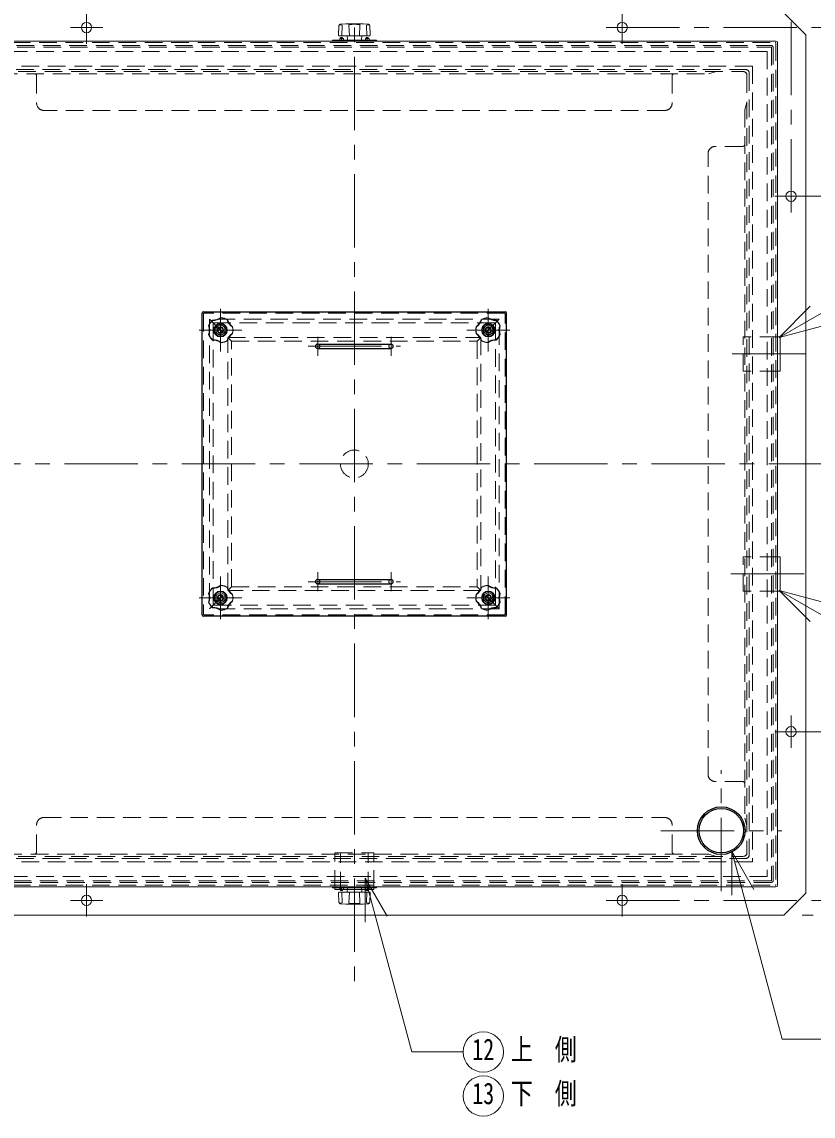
# Model space of a CAD drawing. Units: millimetres at full size, sheet at 1:20; details may follow other scales. Extents: x -4246 to 3854, y -2716 to 2904.
# Drawn here: x -649 to 430, y 665 to 2157 of the extents above; entities that cross this region are included whole.
import ezdxf
from ezdxf.enums import TextEntityAlignment as Align

# ---------------------------------------------------------------- set-up
doc = ezdxf.new("R2010")
doc.units = ezdxf.units.MM
doc.header["$LTSCALE"] = 20
doc.linetypes.add('CHAIN1', pattern=[8, 5, -1, 1, -1])
doc.linetypes.add('DASHED1', pattern=[1.8, 1.2, -0.6])
doc.layers.add('0-0', color=7, linetype='Continuous', lineweight=18)
doc.styles.add('ＭＳ ゴシック', font='')
doc.styles.get('ＭＳ ゴシック').set_extended_font_data('MS Gothic')

msp = doc.modelspace()

# ---------------------------------------------------------------- linework, layer by layer
at = {"layer": '0-0', "color": 4, "linetype": 'CHAIN1', "lineweight": 9}
for p, q in [((-560.6, 2126.83), (-560.6, 2628.83)), ((169.4, 2126.83), (169.4, 2628.83)), ((399.4, 1896.83), (399.4, 2553.83)), ((-195.6, 2268.83), (-195.6, 838.83)), ((-582.6, 2148.83), (-538.6, 2148.83)), ((147.4, 2148.83), (954.4, 2148.83)), ((377.4, 1918.83), (1029.4, 1918.83)), ((-378.1, 1765.53), (-378.1, 1707.13)), ((-13.1, 1765.53), (-13.1, 1707.13)), ((-348.9, 1736.33), (-407.3, 1736.33)), ((-42.3, 1736.33), (16.1, 1736.33)), ((-245.6, 1727.33), (-245.6, 1701.33)), ((-145.6, 1727.33), (-145.6, 1701.33)), ((-258.6, 1714.33), (-132.6, 1714.33)), ((419.4, 1703.83), (299.4, 1703.83)), ((-910.6, 1553.83), (519.4, 1553.83)), ((-245.6, 1380.33), (-245.6, 1406.33)), ((-145.6, 1380.33), (-145.6, 1406.33)), ((417.4, 1403.83), (299.4, 1403.83)), ((-378.1, 1400.53), (-378.1, 1342.13)), ((-258.6, 1393.33), (-132.6, 1393.33)), ((-13.1, 1342.13), (-13.1, 1400.53)), ((-348.9, 1371.33), (-407.3, 1371.33)), ((-42.3, 1371.33), (16.1, 1371.33)), ((399.4, 1166.83), (399.4, 1210.83)), ((377.4, 1188.83), (1029.4, 1188.83)), ((304.4, 971.33), (304.4, 1136.33)), ((221.9, 1053.83), (386.9, 1053.83)), ((-560.6, 936.83), (-560.6, 980.83)), ((169.4, 936.83), (169.4, 980.83)), ((-582.6, 958.83), (-538.6, 958.83)), ((147.4, 958.83), (954.4, 958.83)), ((1029.4, 938.83), (414.4, 938.83))]:
    msp.add_line(p, q, dxfattribs=at)
at = {"layer": '0-0', "color": 4, "lineweight": 9}
for p, q in [((389.4, 2168.83), (419.4, 2138.83)), ((419.4, 968.83), (419.4, 2138.83)), ((-222.1, 973.83), (-222.1, 975.83)), ((-215.6, 973.83), (-222.1, 973.83)), ((-175.6, 973.83), (-169.1, 973.83)), ((-169.1, 973.83), (-169.1, 975.83)), ((419.4, 968.83), (389.4, 938.83)), ((-780.6, 938.83), (389.4, 938.83))]:
    msp.add_line(p, q, dxfattribs=at)
at = {"layer": '0-0'}
for p, q in [((-217.07, 2138.34), (-216.64, 2151.49)), ((-207.37, 2153.81), (-214.75, 2153.42)), ((-212.54, 2137.83), (-212.05, 2152.37)), ((-206.84, 2153.83), (-184.37, 2153.83)), ((-202.46, 2137.83), (-202.94, 2152.37)), ((-188.75, 2137.83), (-188.26, 2152.37)), ((-183.84, 2153.81), (-176.46, 2153.42)), ((-178.67, 2137.83), (-179.15, 2152.37)), ((-174.14, 2138.34), (-174.56, 2151.49)), ((-216.57, 2137.83), (-174.64, 2137.83)), ((-210.6, 2133.83), (-215.6, 2133.83)), ((-215.6, 2133.83), (-215.6, 2131.83)), ((-213.1, 2133.83), (-213.1, 2131.83)), ((-211.6, 2133.83), (-211.6, 2135.34)), ((-210.6, 2133.83), (-210.6, 2131.83)), ((-205.14, 2132.29), (-205.6, 2137.83)), ((-186.06, 2132.29), (-185.6, 2137.83)), ((-180.6, 2133.83), (-175.6, 2133.83)), ((-180.6, 2133.83), (-180.6, 2131.83)), ((-179.6, 2133.83), (-179.6, 2135.34)), ((-178.1, 2133.83), (-178.1, 2131.83)), ((-175.6, 2133.83), (-175.6, 2131.83)), ((-770.1, 2130.33), (378.9, 2130.33)), ((-225.6, 2130.33), (-225.6, 2131.83)), ((-165.6, 2131.83), (-225.6, 2131.83)), ((-165.6, 2130.33), (-165.6, 2131.83)), ((380.9, 2128.33), (380.9, 979.33)), ((383.29, 1726.36), (576.8, 1838.09)), ((383.29, 1726.36), (425.72, 1768.79)), ((383.29, 1726.36), (441.25, 1741.89)), ((380.9, 1727.33), (384.4, 1727.33)), ((384.4, 1727.33), (384.4, 1680.33)), ((380.9, 1680.33), (384.4, 1680.33)), ((380.9, 1427.33), (384.4, 1427.33)), ((384.4, 1427.33), (384.4, 1380.33)), ((380.9, 1380.33), (384.4, 1380.33)), ((383.23, 1381.5), (425.65, 1339.07)), ((383.23, 1381.5), (441.18, 1365.97)), ((383.23, 1381.5), (554.26, 1282.75)), ((318.63, 1025.8), (318.63, 965.8)), ((318.63, 1025.8), (387.31, 769.5)), ((318.63, 1025.8), (348.63, 973.84)), ((-180.7, 989.05), (-180.7, 929.05)), ((-180.7, 989.05), (-150.7, 937.09)), ((-180.7, 989.05), (-117.22, 752.14)), ((-770.1, 977.33), (378.9, 977.33)), ((-225.6, 977.33), (-225.6, 975.83)), ((-165.6, 975.83), (-225.6, 975.83)), ((-216.57, 969.83), (-174.64, 969.83)), ((-215.6, 973.83), (-215.6, 975.83)), ((-205.27, 973.83), (-215.6, 973.83)), ((-213.1, 973.83), (-213.1, 975.83)), ((-212.54, 969.83), (-212.05, 955.28)), ((-211.6, 973.83), (-211.6, 972.32)), ((-210.6, 973.83), (-210.6, 975.83)), ((-205.14, 975.37), (-205.6, 969.83)), ((-202.46, 969.83), (-202.94, 955.28)), ((-188.75, 969.83), (-188.26, 955.28)), ((-186.06, 975.37), (-185.6, 969.83)), ((-180.6, 973.83), (-180.6, 975.83)), ((-179.6, 973.83), (-179.6, 972.32)), ((-178.67, 969.83), (-179.15, 955.28)), ((-178.1, 973.83), (-178.1, 975.83)), ((-165.6, 977.33), (-165.6, 975.83)), ((-217.07, 969.31), (-216.64, 956.16)), ((-174.14, 969.31), (-174.56, 956.16)), ((-207.37, 953.84), (-214.75, 954.23)), ((-206.84, 953.83), (-184.37, 953.83)), ((-183.84, 953.84), (-176.46, 954.23)), ((473.45, 769.5), (387.31, 769.5)), ((-47.46, 752.14), (-117.22, 752.14))]:
    msp.add_line(p, q, dxfattribs=at)
at = {"layer": '0-0', "color": 4, "linetype": 'DASHED1', "lineweight": 9}
for p, q in [((-769.1, 2128.33), (377.9, 2128.33)), ((-764.1, 2124.33), (372.9, 2124.33)), ((-763.1, 2122.33), (371.9, 2122.33)), ((372.9, 2121.33), (372.9, 986.33)), ((374.9, 2122.33), (374.9, 985.33)), ((378.9, 2127.33), (378.9, 980.33)), ((366.9, 2116.33), (-758.1, 2116.33)), ((366.9, 2116.33), (366.9, 991.33)), ((346.9, 2096.33), (-738.1, 2096.33)), ((-728.6, 2091.83), (337.4, 2091.83)), ((-725.6, 2088.83), (334.4, 2088.83)), ((297.4, 2088.83), (287.4, 2085.83)), ((346.9, 2096.33), (346.9, 1011.33)), ((-678.6, 2085.83), (287.4, 2085.83)), ((-628.6, 2082.83), (-628.6, 2045.83)), ((237.4, 2082.83), (237.4, 2045.83)), ((339.4, 2083.83), (339.4, 1023.83)), ((342.4, 2086.83), (342.4, 1020.83)), ((339.4, 2046.83), (336.4, 2036.83)), ((227.4, 2035.83), (-618.6, 2035.83)), ((336.4, 2036.83), (336.4, 1070.83)), ((333.4, 1986.83), (296.4, 1986.83)), ((286.4, 1130.83), (286.4, 1976.83)), ((-388.1, 1746.33), (-3.1, 1746.33)), ((-388.1, 1361.33), (-388.1, 1746.33)), ((-3.1, 1746.33), (-3.1, 1361.33)), ((-384.6, 1739.99), (-384.6, 1732.66)), ((-384.53, 1740.12), (-378.18, 1743.79)), ((-384.53, 1732.53), (-378.18, 1728.86)), ((-371.68, 1740.12), (-378.03, 1743.79)), ((-378.03, 1728.86), (-371.68, 1732.53)), ((-371.6, 1732.66), (-371.6, 1739.99)), ((-19.6, 1732.66), (-19.6, 1739.99)), ((-19.53, 1740.12), (-13.18, 1743.79)), ((-13.18, 1728.86), (-19.53, 1732.53)), ((-6.68, 1740.12), (-13.03, 1743.79)), ((-6.68, 1732.53), (-13.03, 1728.86)), ((-6.6, 1739.99), (-6.6, 1732.66)), ((-368.1, 1726.33), (-23.1, 1726.33)), ((-368.1, 1381.33), (-368.1, 1726.33)), ((-23.1, 1726.33), (-23.1, 1381.33)), ((334.4, 1680.33), (334.4, 1727.33)), ((380.9, 1727.33), (334.4, 1727.33)), ((380.9, 1680.33), (334.4, 1680.33)), ((380.9, 1427.33), (334.4, 1427.33)), ((334.4, 1380.33), (334.4, 1427.33)), ((-384.6, 1367.66), (-384.6, 1374.99)), ((-384.53, 1375.12), (-378.18, 1378.79)), ((-378.03, 1378.79), (-371.68, 1375.12)), ((-371.6, 1374.99), (-371.6, 1367.66)), ((-23.1, 1381.33), (-368.1, 1381.33)), ((-19.6, 1374.99), (-19.6, 1367.66)), ((-13.18, 1378.79), (-19.53, 1375.12)), ((-6.68, 1375.12), (-13.03, 1378.79)), ((-6.6, 1367.66), (-6.6, 1374.99)), ((380.9, 1380.33), (334.4, 1380.33)), ((-3.1, 1361.33), (-388.1, 1361.33)), ((-384.53, 1367.53), (-378.18, 1363.86)), ((-371.68, 1367.53), (-378.03, 1363.86)), ((-19.53, 1367.53), (-13.18, 1363.86)), ((-6.68, 1367.53), (-13.03, 1363.86)), ((333.4, 1120.83), (296.4, 1120.83)), ((-628.6, 1024.83), (-628.6, 1061.83)), ((-618.6, 1071.83), (227.4, 1071.83)), ((237.4, 1024.83), (237.4, 1061.83)), ((339.4, 1060.83), (336.4, 1070.83)), ((-728.6, 1015.83), (337.4, 1015.83)), ((-725.6, 1018.83), (334.4, 1018.83)), ((287.4, 1021.83), (-678.6, 1021.83)), ((-222.1, 975.83), (-222.1, 1023.83)), ((-222.1, 1023.83), (-169.1, 1023.83)), ((-214.6, 973.83), (-214.6, 1023.83)), ((-176.6, 973.83), (-176.6, 1023.83)), ((-169.1, 975.83), (-169.1, 1023.83)), ((297.4, 1018.83), (287.4, 1021.83)), ((346.9, 1011.33), (-738.1, 1011.33)), ((371.9, 985.33), (-763.1, 985.33)), ((366.9, 991.33), (-758.1, 991.33)), ((-769.1, 979.33), (377.9, 979.33)), ((372.9, 983.33), (-764.1, 983.33)), ((-205.27, 973.83), (-185.94, 973.83))]:
    msp.add_line(p, q, dxfattribs=at)
at = {"layer": '0-0', "color": 5, "lineweight": 25}
for p, q in [((-401.1, 1761.33), (9.9, 1761.33)), ((-403.1, 1348.33), (-403.1, 1759.33)), ((11.9, 1348.33), (11.9, 1759.33)), ((-245.6, 1717.33), (-145.6, 1717.33)), ((-245.6, 1711.33), (-145.6, 1711.33)), ((-245.6, 1396.33), (-145.6, 1396.33)), ((-245.6, 1390.33), (-145.6, 1390.33)), ((9.9, 1346.33), (-401.1, 1346.33))]:
    msp.add_line(p, q, dxfattribs=at)
at = {"layer": '0-0', "linetype": 'DASHED1'}
for p, q in [((-401.1, 1758.33), (-401.1, 1349.33)), ((8.9, 1759.33), (-400.1, 1759.33)), ((-393.1, 1751.33), (-363.1, 1721.33)), ((1.9, 1751.33), (-393.1, 1751.33)), ((-393.1, 1751.33), (-393.1, 1356.33)), ((1.9, 1751.33), (-28.1, 1721.33)), ((1.9, 1356.33), (1.9, 1751.33)), ((9.9, 1349.33), (9.9, 1758.33)), ((-363.1, 1721.33), (-28.1, 1721.33)), ((-363.1, 1386.33), (-363.1, 1721.33)), ((-28.1, 1721.33), (-28.1, 1386.33)), ((-393.1, 1356.33), (-363.1, 1386.33)), ((-363.1, 1386.33), (-28.1, 1386.33)), ((1.9, 1356.33), (-28.1, 1386.33)), ((8.9, 1348.33), (-400.1, 1348.33)), ((1.9, 1356.33), (-393.1, 1356.33))]:
    msp.add_line(p, q, dxfattribs=at)
at = {"layer": '0-0'}
for points in [[(-214.6, 2133.83), (-214.6, 2135.34), (-211.6, 2135.34)], [(-176.6, 2133.83), (-176.6, 2135.34), (-179.6, 2135.34)], [(-214.6, 973.83), (-214.6, 972.32), (-211.6, 972.32)], [(-185.94, 973.83), (-175.6, 973.83), (-175.6, 975.83)], [(-176.6, 973.83), (-176.6, 972.32), (-179.6, 972.32)]]:
    msp.add_lwpolyline(points, dxfattribs=at)
at = {"layer": '0-0', "color": 4, "lineweight": 9}
for centre, radius in [((-560.6, 2148.83), 7), ((169.4, 2148.83), 7), ((399.4, 1918.83), 7), ((-378.1, 1736.33), 9.2), ((-13.1, 1736.33), 9.2), ((-378.1, 1371.33), 9.2), ((-13.1, 1371.33), 9.2), ((399.4, 1188.83), 7), ((-560.6, 958.83), 7), ((169.4, 958.83), 7)]:
    msp.add_circle(centre, radius, dxfattribs=at)
at = {"layer": '0-0'}
for centre, radius in [((-378.1, 1736.33), 8.4), ((-13.1, 1736.33), 8.4), ((-378.1, 1371.33), 8.4), ((-13.1, 1371.33), 8.4), ((-19.96, 752.14), 27.5), ((-19.96, 692.14), 27.5)]:
    msp.add_circle(centre, radius, dxfattribs=at)
at = {"layer": '0-0', "color": 4, "linetype": 'DASHED1', "lineweight": 9}
for centre, radius in [((-378.1, 1736.33), 6.25), ((-378.1, 1736.33), 4.25), ((-378.1, 1736.33), 4), ((-378.1, 1736.33), 3.5), ((-13.1, 1736.33), 6.25), ((-13.1, 1736.33), 4.25), ((-13.1, 1736.33), 4), ((-13.1, 1736.33), 3.5), ((-195.6, 1553.83), 19), ((-378.1, 1371.33), 6.25), ((-378.1, 1371.33), 4.25), ((-378.1, 1371.33), 4), ((-378.1, 1371.33), 3.5), ((-13.1, 1371.33), 6.25), ((-13.1, 1371.33), 4.25), ((-13.1, 1371.33), 4), ((-13.1, 1371.33), 3.5)]:
    msp.add_circle(centre, radius, dxfattribs=at)
at = {"layer": '0-0', "color": 5, "lineweight": 25}
for radius in [32.5, 30.25]:
    msp.add_circle((304.4, 1053.83), radius, dxfattribs=at)
at = {"layer": '0-0'}
for centre, radius, start, end in [((-214.64, 2151.43), 2, 93.01913, 178.15415), ((-215.11, 2150.76), 2.07, 93.02757, 128.73305), ((-215.03, 2142.87), 9.96, 72.62002, 91.09064), ((-206.84, 2143.83), 10, 90, 93.01913), ((-202.44, 2152.39), 0.5, 97.29873, 181.90915), ((-195.6, 2098.99), 54.34, 82.70127, 97.29873), ((-188.76, 2152.39), 0.5, 358.09085, 82.70127), ((-184.37, 2143.83), 10, 86.98087, 90), ((-176.18, 2142.87), 9.96, 88.90936, 107.37998), ((-176.56, 2151.43), 2, 1.84585, 86.98087), ((-176.1, 2150.76), 2.07, 51.26695, 86.97243), ((-216.57, 2138.33), 0.5, 178.15415, 270), ((-174.64, 2138.33), 0.5, 270, 1.84585), ((-204.64, 2132.33), 0.5, 184.76364, 270), ((-186.56, 2132.33), 0.5, 270, 355.23636), ((378.9, 2128.33), 2, 0, 90), ((-378.1, 1736.33), 17.2, 128.5, 159.5), ((-378.1, 1736.33), 16.8, 128.5, 159.5), ((-390.23, 1773.66), 23.91, 273.41115, 302.58885), ((-387.25, 1764.48), 15.06, 265.0119, 310.9881), ((-378.1, 1736.33), 16.8, 56.5, 87.5), ((-378.1, 1736.33), 17.2, 56.5, 87.5), ((-354.15, 1753.73), 15.06, 193.0119, 238.9881), ((-346.35, 1759.4), 23.91, 201.41115, 230.58885), ((-44.86, 1759.4), 23.91, 309.41115, 338.58885), ((-37.05, 1753.73), 15.06, 301.0119, 346.9881), ((-13.1, 1736.33), 17.2, 92.5, 123.5), ((-13.1, 1736.33), 16.8, 92.5, 123.5), ((-0.97, 1773.66), 23.91, 237.41115, 266.58885), ((-3.95, 1764.48), 15.06, 229.0119, 274.9881), ((-13.1, 1736.33), 16.8, 20.5, 51.5), ((-13.1, 1736.33), 17.2, 20.5, 51.5), ((-417.36, 1736.33), 23.91, 345.41115, 14.58885), ((-407.71, 1736.33), 15.06, 337.0119, 22.9881), ((-354.15, 1718.93), 15.06, 121.0119, 166.9881), ((-346.35, 1713.25), 23.91, 129.41115, 158.58885), ((-378.1, 1736.33), 16.8, 344.5, 15.5), ((-378.1, 1736.33), 17.2, 344.5, 15.5), ((-13.1, 1736.33), 17.2, 164.5, 195.5), ((-13.1, 1736.33), 16.8, 164.5, 195.5), ((-44.86, 1713.25), 23.91, 21.41115, 50.58885), ((-37.05, 1718.93), 15.06, 13.0119, 58.9881), ((16.5, 1736.33), 15.06, 157.0119, 202.9881), ((26.15, 1736.33), 23.91, 165.41115, 194.58885), ((-378.1, 1736.33), 17.2, 200.5, 231.5), ((-378.1, 1736.33), 16.8, 200.5, 231.5), ((-390.23, 1698.99), 23.91, 57.41115, 86.58885), ((-387.25, 1708.17), 15.06, 49.0119, 94.9881), ((-378.1, 1736.33), 16.8, 272.5, 303.5), ((-378.1, 1736.33), 17.2, 272.5, 303.5), ((-13.1, 1736.33), 17.2, 236.5, 267.5), ((-13.1, 1736.33), 16.8, 236.5, 267.5), ((-0.97, 1698.99), 23.91, 93.41115, 122.58885), ((-3.95, 1708.17), 15.06, 85.0119, 130.9881), ((-13.1, 1736.33), 16.8, 308.5, 339.5), ((-13.1, 1736.33), 17.2, 308.5, 339.5), ((-390.23, 1408.66), 23.91, 273.41115, 302.58885), ((-387.25, 1399.48), 15.06, 265.0119, 310.9881), ((-378.1, 1371.33), 16.8, 56.5, 87.5), ((-378.1, 1371.33), 17.2, 56.5, 87.5), ((-13.1, 1371.33), 17.2, 92.5, 123.5), ((-13.1, 1371.33), 16.8, 92.5, 123.5), ((-0.97, 1408.66), 23.91, 237.41115, 266.58885), ((-3.95, 1399.48), 15.06, 229.0119, 274.9881), ((-417.36, 1371.33), 23.91, 345.41115, 14.58885), ((-378.1, 1371.33), 17.2, 128.5, 159.5), ((-378.1, 1371.33), 16.8, 128.5, 159.5), ((-407.71, 1371.33), 15.06, 337.0119, 22.9881), ((-354.15, 1388.73), 15.06, 193.0119, 238.9881), ((-346.35, 1394.4), 23.91, 201.41115, 230.58885), ((-378.1, 1371.33), 16.8, 344.5, 15.5), ((-378.1, 1371.33), 17.2, 344.5, 15.5), ((-13.1, 1371.33), 17.2, 164.5, 195.5), ((-13.1, 1371.33), 16.8, 164.5, 195.5), ((-44.86, 1394.4), 23.91, 309.41115, 338.58885), ((-37.05, 1388.73), 15.06, 301.0119, 346.9881), ((-13.1, 1371.33), 16.8, 20.5, 51.5), ((-13.1, 1371.33), 17.2, 20.5, 51.5), ((16.5, 1371.33), 15.06, 157.0119, 202.9881), ((26.15, 1371.33), 23.91, 165.41115, 194.58885), ((-378.1, 1371.33), 17.2, 200.5, 231.5), ((-378.1, 1371.33), 16.8, 200.5, 231.5), ((-390.23, 1333.99), 23.91, 57.41115, 86.58885), ((-387.25, 1343.17), 15.06, 49.0119, 94.9881), ((-354.15, 1353.93), 15.06, 121.0119, 166.9881), ((-346.35, 1348.25), 23.91, 129.41115, 158.58885), ((-44.86, 1348.25), 23.91, 21.41115, 50.58885), ((-37.05, 1353.93), 15.06, 13.0119, 58.9881), ((-0.97, 1333.99), 23.91, 93.41115, 122.58885), ((-3.95, 1343.17), 15.06, 85.0119, 130.9881), ((-13.1, 1371.33), 16.8, 308.5, 339.5), ((-13.1, 1371.33), 17.2, 308.5, 339.5), ((-378.1, 1371.33), 16.8, 272.5, 303.5), ((-378.1, 1371.33), 17.2, 272.5, 303.5), ((-13.1, 1371.33), 17.2, 236.5, 267.5), ((-13.1, 1371.33), 16.8, 236.5, 267.5), ((-216.57, 969.33), 0.5, 90, 181.84585), ((-204.64, 975.33), 0.5, 90, 175.23636), ((-186.56, 975.33), 0.5, 4.76364, 90), ((-174.64, 969.33), 0.5, 358.15415, 90), ((378.9, 979.33), 2, 270, 0), ((-214.64, 956.23), 2, 181.84585, 266.98087), ((-215.11, 956.9), 2.07, 231.26695, 266.97243), ((-215.03, 964.78), 9.96, 268.90936, 287.37998), ((-202.44, 955.26), 0.5, 178.09085, 262.70127), ((-188.76, 955.26), 0.5, 277.29873, 1.90915), ((-176.18, 964.78), 9.96, 252.62002, 271.09064), ((-176.56, 956.23), 2, 273.01913, 358.15415), ((-176.1, 956.9), 2.07, 273.02757, 308.73305), ((-206.84, 963.83), 10, 266.98087, 270), ((-195.6, 1008.66), 54.34, 262.70127, 277.29873), ((-184.37, 963.83), 10, 270, 273.01913)]:
    msp.add_arc(centre, radius, start, end, dxfattribs=at)
at = {"layer": '0-0', "color": 4, "linetype": 'DASHED1', "lineweight": 9}
for centre, radius, start, end in [((371.9, 2121.33), 1, 0, 90), ((372.9, 2122.33), 2, 0, 90), ((377.9, 2127.33), 1, 0, 90), ((334.4, 2083.83), 5, 0, 90), ((337.4, 2086.83), 5, 0, 90), ((-631.6, 2082.83), 3, 0, 90), ((240.4, 2082.83), 3, 90, 180), ((-618.6, 2045.83), 10, 180, 270), ((227.4, 2045.83), 10, 270, 0), ((296.4, 1976.83), 10, 90, 180), ((333.4, 1989.83), 3, 270, 0), ((-384.45, 1739.99), 0.15, 120, 180), ((-384.45, 1732.66), 0.15, 180, 240), ((-378.1, 1743.66), 0.15, 60, 120), ((-371.75, 1739.99), 0.15, 0, 60), ((-371.75, 1732.66), 0.15, 300, 360), ((-19.45, 1739.99), 0.15, 120, 180), ((-19.45, 1732.66), 0.15, 180, 240), ((-13.1, 1743.66), 0.15, 60, 120), ((-6.75, 1739.99), 0.15, 0, 60), ((-6.75, 1732.66), 0.15, 300, 0), ((-378.1, 1728.99), 0.15, 240, 300), ((-13.1, 1728.99), 0.15, 240, 300), ((-384.45, 1374.99), 0.15, 120, 180), ((-378.1, 1378.66), 0.15, 60, 120), ((-371.75, 1374.99), 0.15, 0, 60), ((-19.45, 1374.99), 0.15, 120, 180), ((-13.1, 1378.66), 0.15, 60, 120), ((-6.75, 1374.99), 0.15, 0, 60), ((-384.45, 1367.66), 0.15, 180, 240), ((-378.1, 1363.99), 0.15, 240, 300), ((-371.75, 1367.66), 0.15, 300, 0), ((-19.45, 1367.66), 0.15, 180, 240), ((-13.1, 1363.99), 0.15, 240, 300), ((-6.75, 1367.66), 0.15, 300, 0), ((296.4, 1130.83), 10, 180, 270), ((333.4, 1117.83), 3, 0, 90), ((-618.6, 1061.83), 10, 90, 180), ((227.4, 1061.83), 10, 0, 90), ((-631.6, 1024.83), 3, 270, 0), ((240.4, 1024.83), 3, 180, 270), ((334.4, 1023.83), 5, 270, 0), ((337.4, 1020.83), 5, 270, 0), ((371.9, 986.33), 1, 270, 0), ((372.9, 985.33), 2, 270, 0), ((377.9, 980.33), 1, 270, 0)]:
    msp.add_arc(centre, radius, start, end, dxfattribs=at)
at = {"layer": '0-0', "color": 5, "lineweight": 25}
for centre, radius, start, end in [((-401.1, 1759.33), 2, 90, 180), ((9.9, 1759.33), 2, 0, 90), ((-245.6, 1714.33), 3, 90, 270), ((-145.6, 1714.33), 3, 270, 90), ((-245.6, 1393.33), 3, 90, 270), ((-145.6, 1393.33), 3, 270, 90), ((-401.1, 1348.33), 2, 180, 270), ((9.9, 1348.33), 2, 270, 0)]:
    msp.add_arc(centre, radius, start, end, dxfattribs=at)
at = {"layer": '0-0', "linetype": 'DASHED1'}
for centre, radius, start, end in [((-400.1, 1758.33), 1, 90, 180), ((8.9, 1758.33), 1, 0, 90), ((-245.6, 1714.33), 3, 270, 90), ((-145.6, 1714.33), 3, 90, 270), ((-245.6, 1393.33), 3, 270, 90), ((-145.6, 1393.33), 3, 90, 270), ((-400.1, 1349.33), 1, 180, 270), ((8.9, 1349.33), 1, 270, 0)]:
    msp.add_arc(centre, radius, start, end, dxfattribs=at)

# ---------------------------------------------------------------- texts
at = {"layer": '0-0', "style": 'ＭＳ ゴシック', "width": 0.75}
for s, p in [('12', (-34.96, 732.14)), ('上\u3000側', (17.54, 732.14)), ('13', (-34.96, 672.14)), ('下\u3000側', (17.54, 672.14))]:
    msp.add_text(s, height=29.33, dxfattribs=at).set_placement(p, align=Align.BOTTOM_LEFT)

doc.saveas('drawing.dxf')
